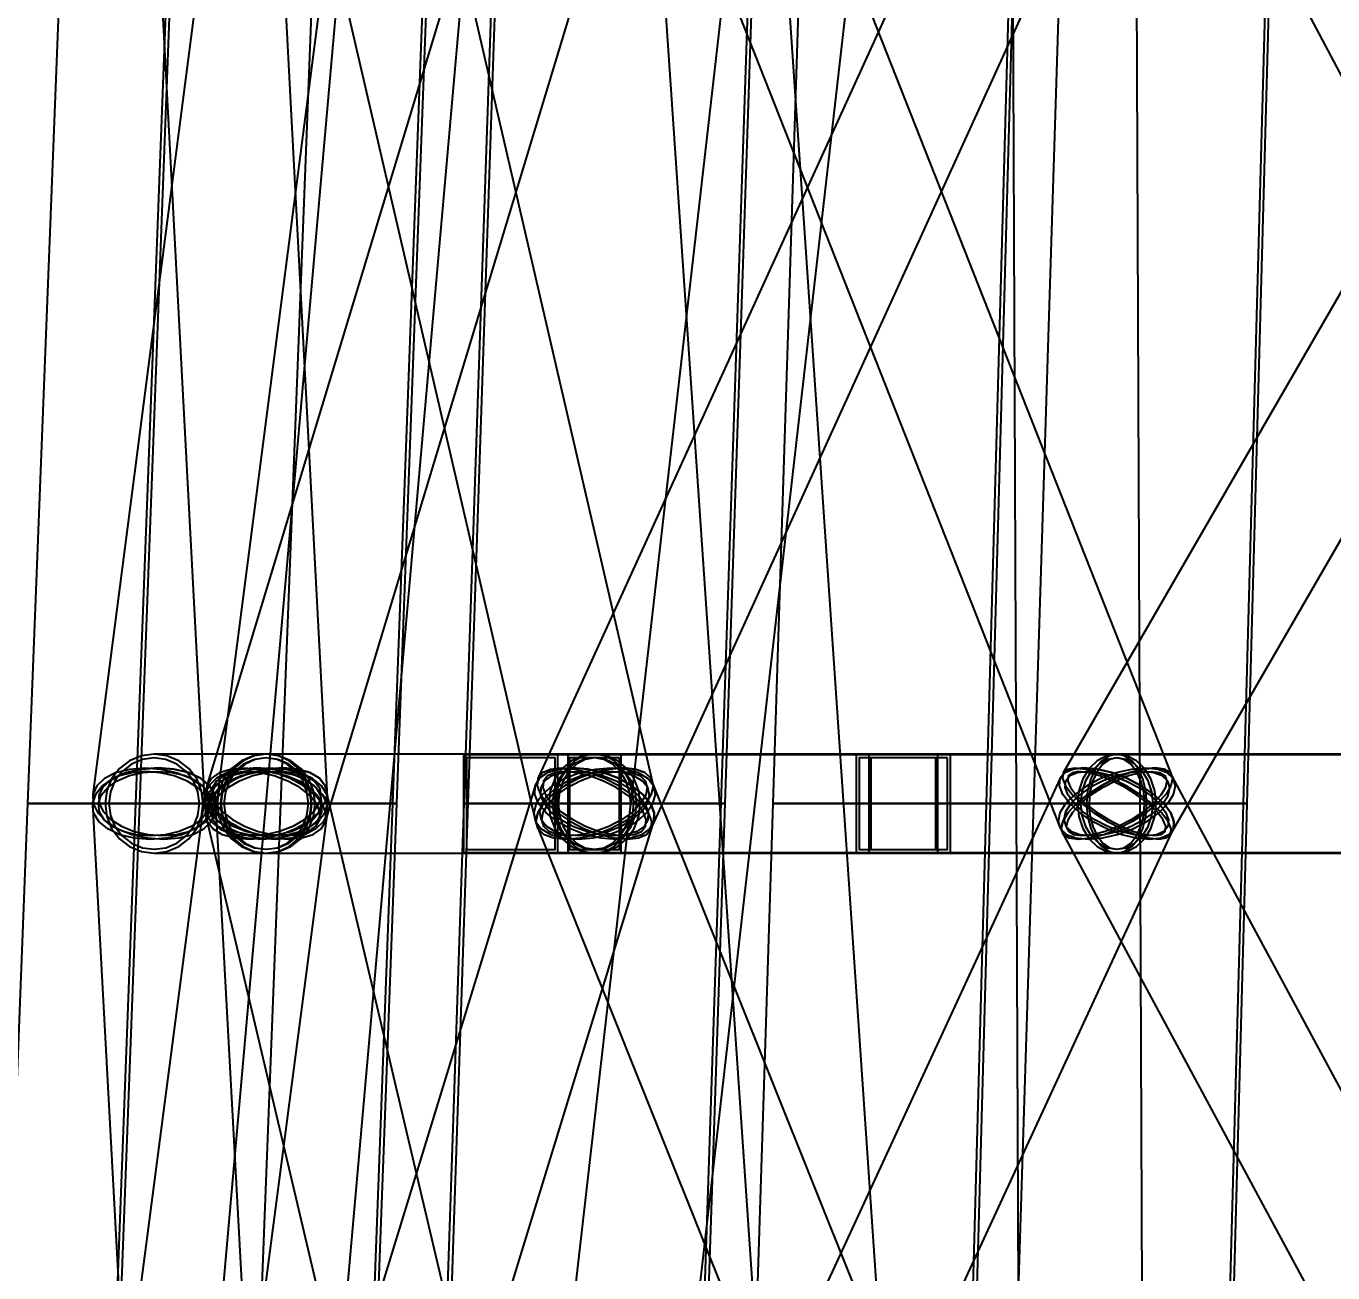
# Model space of a CAD drawing. Header units: millimetres. Extents: x -123812 to 252100, y -3000 to 639000.
# Drawn here: x -13997 to -8641, y 378076 to 383188 of the extents above; entities that cross this region are included whole.
import ezdxf

# ---------------------------------------------------------------- set-up
doc = ezdxf.new("R2010")
doc.units = ezdxf.units.MM
doc.layers.add('D-STR-DIM', color=7, linetype='Continuous', lineweight=13)
doc.layers.add('D-STR-STRC', color=7, linetype='Continuous', lineweight=25)
doc.styles.add('OpenSansCondensed-Light', font='OpenSansCondensed-Light.ttf')
doc.styles.add('TOWER_UNICODE', font='Arial Unicode.ttf')
doc.dimstyles.new('EZDXF', dxfattribs={"dimtxt": 0.25, "dimasz": 0.175, "dimexe": 0.375, "dimexo": 0.125, "dimgap": 0.1, "dimtad": 1, "dimlfac": 100, "dimzin": 12, "dimdsep": 46, "dimtxsty": 'OpenSansCondensed-Light', "dimblk": 'ARCHTICK', "dimcen": 2.5, "dimazin": 3, "dimtfac": 0.5, "dimtmove": 2, "dimatfit": 3})

# ---------------------------------------------------------------- blocks, each defined once
blk = doc.blocks.new('_ARCHTICK')
at = {"color": 0, "linetype": 'BYBLOCK', "const_width": 0.15}
blk.add_lwpolyline([(-0.5, -0.5), (0.5, 0.5)], dxfattribs=at)

msp = doc.modelspace()

# ---------------------------------------------------------------- linework, layer by layer
at = {"layer": 'D-STR-STRC'}
for points in [[(-12948, 374977.9), (-10740.7, 399977.9), (-10749.3, 399986), (-10774.6, 399995.1), (-10814.8, 400004.5), (-10867.2, 400013.5), (-10928.2, 400021.7), (-10993.7, 400028.4), (-11059.2, 400033.1), (-11120.2, 400035.6), (-11172.6, 400035.7), (-11212.8, 400033.3), (-11238.1, 400028.7), (-11246.7, 400022.1), (-13454, 375022.1)], [(-10306.7, 375017), (-12008.5, 400017), (-12017.1, 400023.8), (-12042.4, 400028.9), (-12082.7, 400032.1), (-12135.2, 400033.1), (-12196.3, 400031.8), (-12261.9, 400028.4), (-12327.5, 400023), (-12388.6, 400016.1), (-12441.1, 400008), (-12481.4, 399999.4), (-12506.7, 399990.9), (-12515.3, 399983), (-10813.5, 374983)], [(-11583.3, 374971.3), (-8724, 399971.3), (-8732.6, 399977.9), (-8757.8, 399986), (-8797.9, 399995.1), (-8850.1, 400004.5), (-8911, 400013.5), (-8976.3, 400021.7), (-9041.6, 400028.4), (-9102.5, 400033.1), (-9154.8, 400035.6), (-9194.9, 400035.7), (-9220.1, 400033.3), (-9228.7, 400028.7), (-12088, 375028.7)], [(-9409.8, 375001), (-9512.6, 400001), (-9521.2, 400011.4), (-9546.6, 400021.1), (-9586.9, 400029.3), (-9639.6, 400035.5), (-9700.8, 400039.3), (-9766.6, 400040.4), (-9832.3, 400038.7), (-9893.6, 400034.5), (-9946.2, 400027.8), (-9986.5, 400019.3), (-10011.9, 400009.5), (-10020.5, 399999), (-9917.8, 374999)], [(-6859.4, 385126.1), (-9746.8, 380126.1), (-9749.1, 380102.9), (-9736.3, 380072.8), (-9709.2, 380037.7), (-9669.6, 380000), (-9620.2, 379962.3), (-9564.5, 379927.2), (-9506.1, 379897.1), (-9449.1, 379873.9), (-9397.4, 379859.4), (-9354.4, 379854.4), (-9323.2, 379859.4), (-9305.8, 379873.9), (-6418.4, 384873.9)], [(-9608.3, 384873.9), (-6955.6, 379873.9), (-6931.5, 379859.4), (-6894, 379854.4), (-6845.8, 379859.4), (-6790.1, 379873.9), (-6730.7, 379897.1), (-6671.7, 379927.2), (-6617.1, 379962.3), (-6570.6, 380000), (-6535.4, 380037.7), (-6513.8, 380072.8), (-6507.4, 380102.9), (-6516.6, 380126.1), (-9169.3, 385126.1)], [(-11742.2, 385072.8), (-13256.5, 380072.8), (-13257.6, 380037.7), (-13242.1, 380000), (-13211, 379962.3), (-13166.4, 379927.2), (-13111.3, 379897.1), (-13049.6, 379873.9), (-12985.4, 379859.4), (-12923, 379854.4), (-12866.8, 379859.4), (-12820.6, 379873.9), (-12787.5, 379897.1), (-12769.8, 379927.2), (-11255.5, 384927.2)], [(-13067.4, 384927.2), (-11909.3, 379927.2), (-11885.5, 379897.1), (-11846.8, 379873.9), (-11795.9, 379859.4), (-11736.2, 379854.4), (-11671.8, 379859.4), (-11607.1, 379873.9), (-11546.6, 379897.1), (-11494.2, 379927.2), (-11453.6, 379962.3), (-11427.6, 380000), (-11417.9, 380037.7), (-11425.3, 380072.8), (-12583.3, 385072.8)], [(-9621, 385102.9), (-11899.4, 380102.9), (-11902, 380072.8), (-11888.5, 380037.7), (-11860, 380000), (-11818.3, 379962.3), (-11766.3, 379927.2), (-11707.6, 379897.1), (-11646.2, 379873.9), (-11586.2, 379859.4), (-11531.7, 379854.4), (-11486.4, 379859.4), (-11453.5, 379873.9), (-11435.1, 379897.1), (-9156.7, 384897.1)], [(-11730.2, 384897.1), (-9757.6, 379897.1), (-9732.8, 379873.9), (-9694, 379859.4), (-9643.7, 379854.4), (-9585.4, 379859.4), (-9523.1, 379873.9), (-9461, 379897.1), (-9403.4, 379927.2), (-9354.1, 379962.3), (-9316.6, 380000), (-9293.3, 380037.7), (-9286, 380072.8), (-9295, 380102.9), (-11267.6, 385102.9)], [(-13076.4, 385037.7), (-13723.3, 380037.7), (-13721.8, 380000), (-13703.4, 379962.3), (-13669.1, 379927.2), (-13621.5, 379897.1), (-13563.7, 379873.9), (-13499.6, 379859.4), (-13433.7, 379854.4), (-13370.4, 379859.4), (-13314.1, 379873.9), (-13268.5, 379897.1), (-13236.8, 379927.2), (-13221.1, 379962.3), (-12574.3, 384962.3)], [(-13531, 385000), (-13266.4, 380000), (-13261.9, 379962.3), (-13240.4, 379927.2), (-13203.4, 379897.1), (-13153.4, 379873.9), (-13093.9, 379859.4), (-13028.9, 379854.4), (-12962.8, 379859.4), (-12900.2, 379873.9), (-12845.2, 379897.1), (-12801.7, 379927.2), (-12772.6, 379962.3), (-12759.9, 380000), (-13024.5, 385000)], [(-6736.1, 380203.2), (-9526.3, 380203.2), (-9558.3, 380196.3), (-9588.1, 380176), (-9613.8, 380143.7), (-9633.4, 380101.6), (-9645.8, 380052.6), (-9650, 380000), (-9645.8, 379947.4), (-9633.4, 379898.4), (-9613.8, 379856.3), (-9588.1, 379824), (-9558.3, 379803.7), (-9526.3, 379796.8), (-6736.1, 379796.8)], [(-6736.1, 380203.2), (-9526.3, 380203.2), (-9558.3, 380196.3), (-9588.1, 380176), (-9613.8, 380143.7), (-9633.4, 380101.6), (-9645.8, 380052.6), (-9650, 380000), (-9645.8, 379947.4), (-9633.4, 379898.4), (-9613.8, 379856.3), (-9588.1, 379824), (-9558.3, 379803.7), (-9526.3, 379796.8), (-6736.1, 379796.8)], [(-13415.6, 374962), (-12762.1, 379962), (-12763.5, 380000), (-12781.9, 380038), (-12816, 380073.5), (-12863.6, 380103.9), (-12921.4, 380127.3), (-12985.4, 380142), (-13051.3, 380147), (-13114.6, 380142), (-13171, 380127.3), (-13216.7, 380103.9), (-13248.5, 380073.5), (-13264.2, 380038), (-13917.7, 375038)], [(-12947.7, 375000), (-13219, 380000), (-13223.5, 380038), (-13245, 380073.5), (-13281.9, 380103.9), (-13331.9, 380127.3), (-13391.4, 380142), (-13456.4, 380147), (-13522.5, 380142), (-13585.1, 380127.3), (-13640.1, 380103.9), (-13683.6, 380073.5), (-13712.7, 380038), (-13725.5, 380000), (-13454.2, 375000)], [(-12957.9, 374926.5), (-11424.2, 379926.5), (-11422.9, 379962), (-11438.3, 380000), (-11469.2, 380038), (-11513.7, 380073.5), (-11568.7, 380103.9), (-11630.3, 380127.3), (-11694.5, 380142), (-11756.8, 380147), (-11813.1, 380142), (-11859.4, 380127.3), (-11892.6, 380103.9), (-11910.4, 380073.5), (-13444.1, 375073.5)], [(-11593.8, 375073.5), (-12771.3, 380073.5), (-12795.1, 380103.9), (-12833.8, 380127.3), (-12884.7, 380142), (-12944.4, 380147), (-13008.8, 380142), (-13073.4, 380127.3), (-13134, 380103.9), (-13186.3, 380073.5), (-13226.8, 380038), (-13252.8, 380000), (-13262.4, 379962), (-13255, 379926.5), (-12077.6, 374926.5)], [(-11604, 374896.1), (-9294.6, 379896.1), (-9291.9, 379926.5), (-9305.2, 379962), (-9333.5, 380000), (-9375, 380038), (-9426.7, 380073.5), (-9485.3, 380103.9), (-9546.7, 380127.3), (-9606.7, 380142), (-9661.2, 380147), (-9706.5, 380142), (-9739.5, 380127.3), (-9758, 380103.9), (-12067.4, 375103.9)], [(-9432.8, 375103.9), (-11436.3, 380103.9), (-11461.2, 380127.3), (-11500, 380142), (-11550.3, 380147), (-11608.5, 380142), (-11670.8, 380127.3), (-11732.8, 380103.9), (-11790.3, 380073.5), (-11839.5, 380038), (-11876.9, 380000), (-11900, 379962), (-11907.3, 379926.5), (-11898.2, 379896.1), (-9894.7, 374896.1)], [(-6614.5, 375127.3), (-9307.4, 380127.3), (-9331.6, 380142), (-9369, 380147), (-9417.2, 380142), (-9472.8, 380127.3), (-9532, 380103.9), (-9590.9, 380073.5), (-9645.3, 380038), (-9691.6, 380000), (-9726.7, 379962), (-9748.1, 379926.5), (-9754.4, 379896.1), (-9745.2, 379872.7), (-7052.2, 374872.7)]]:
    msp.add_lwpolyline(points, dxfattribs=at)
for points in [[(-13991.2, 380000), (-12953.2, 380000), (-12759.3, 385000), (-13796.3, 385000)], [(-13548.2, 380000), (-12478.2, 380000), (-12291.5, 385000), (-13359.2, 385000)], [(-13532.2, 380000), (-12494.2, 380000), (-12306.8, 385000), (-13343.9, 385000)], [(-12202.3, 380000), (-11132.3, 380000), (-10965, 385000), (-12032.7, 385000)], [(-12186.3, 380000), (-11148.3, 380000), (-10980.4, 385000), (-12017.4, 385000)], [(-10936.4, 380000), (-9866.4, 380000), (-9708.8, 385000), (-10776.5, 385000)], [(-10061.3, 380000), (-8991.3, 380000), (-8855, 385000), (-9922.7, 385000)], [(-10045.3, 380000), (-9007.3, 380000), (-8870.3, 385000), (-9907.3, 385000)], [(-13673.7, 380000), (-13666.8, 379947.4), (-13646.7, 379898.4), (-13614.7, 379856.3), (-13573, 379824), (-13524.4, 379803.7), (-13472.2, 379796.8), (-13013.2, 379796.8), (-12961, 379803.7), (-12912.4, 379824), (-12870.7, 379856.3), (-12838.7, 379898.4), (-12818.6, 379947.4), (-12811.7, 380000), (-12818.6, 380052.6), (-12838.7, 380101.6), (-12870.7, 380143.7), (-12912.4, 380176), (-12961, 380196.3), (-13013.2, 380203.2), (-13472.2, 380203.2), (-13524.4, 380196.3), (-13573, 380176), (-13614.7, 380143.7), (-13646.7, 380101.6), (-13666.8, 380052.6)], [(-13673.7, 380000), (-13666.8, 379947.4), (-13646.7, 379898.4), (-13614.7, 379856.3), (-13573, 379824), (-13524.4, 379803.7), (-13472.2, 379796.8), (-13420.1, 379803.7), (-13371.5, 379824), (-13329.8, 379856.3), (-13297.8, 379898.4), (-13277.6, 379947.4), (-13270.8, 380000), (-13277.6, 380052.6), (-13297.8, 380101.6), (-13329.8, 380143.7), (-13371.5, 380176), (-13420.1, 380196.3), (-13472.2, 380203.2), (-13524.4, 380196.3), (-13573, 380176), (-13614.7, 380143.7), (-13646.7, 380101.6), (-13666.8, 380052.6)], [(-13673.7, 380000), (-13666.8, 379947.4), (-13646.7, 379898.4), (-13614.7, 379856.3), (-13573, 379824), (-13524.4, 379803.7), (-13472.2, 379796.8), (-13013.2, 379796.8), (-12961, 379803.7), (-12912.4, 379824), (-12870.7, 379856.3), (-12838.7, 379898.4), (-12818.6, 379947.4), (-12811.7, 380000), (-12818.6, 380052.6), (-12838.7, 380101.6), (-12870.7, 380143.7), (-12912.4, 380176), (-12961, 380196.3), (-13013.2, 380203.2), (-13472.2, 380203.2), (-13524.4, 380196.3), (-13573, 380176), (-13614.7, 380143.7), (-13646.7, 380101.6), (-13666.8, 380052.6)], [(-13673.7, 380000), (-13666.8, 379947.4), (-13646.7, 379898.4), (-13614.7, 379856.3), (-13573, 379824), (-13524.4, 379803.7), (-13472.2, 379796.8), (-13420.1, 379803.7), (-13371.5, 379824), (-13329.8, 379856.3), (-13297.8, 379898.4), (-13277.6, 379947.4), (-13270.8, 380000), (-13277.6, 380052.6), (-13297.8, 380101.6), (-13329.8, 380143.7), (-13371.5, 380176), (-13420.1, 380196.3), (-13472.2, 380203.2), (-13524.4, 380196.3), (-13573, 380176), (-13614.7, 380143.7), (-13646.7, 380101.6), (-13666.8, 380052.6)], [(-13214.6, 380000), (-13207.8, 379947.4), (-13187.6, 379898.4), (-13155.6, 379856.3), (-13113.9, 379824), (-13065.3, 379803.7), (-13013.2, 379796.8), (-12961, 379803.7), (-12912.4, 379824), (-12870.7, 379856.3), (-12838.7, 379898.4), (-12818.6, 379947.4), (-12811.7, 380000), (-12818.6, 380052.6), (-12838.7, 380101.6), (-12870.7, 380143.7), (-12912.4, 380176), (-12961, 380196.3), (-13013.2, 380203.2), (-13065.3, 380196.3), (-13113.9, 380176), (-13155.6, 380143.7), (-13187.6, 380101.6), (-13207.8, 380052.6)], [(-13214.6, 380000), (-13207.8, 379947.4), (-13187.6, 379898.4), (-13155.6, 379856.3), (-13113.9, 379824), (-13065.3, 379803.7), (-13013.2, 379796.8), (-12961, 379803.7), (-12912.4, 379824), (-12870.7, 379856.3), (-12838.7, 379898.4), (-12818.6, 379947.4), (-12811.7, 380000), (-12818.6, 380052.6), (-12838.7, 380101.6), (-12870.7, 380143.7), (-12912.4, 380176), (-12961, 380196.3), (-13013.2, 380203.2), (-13065.3, 380196.3), (-13113.9, 380176), (-13155.6, 380143.7), (-13187.6, 380101.6), (-13207.8, 380052.6)], [(-13200.9, 380000), (-13194.5, 379947.4), (-13175.7, 379898.4), (-13145.9, 379856.3), (-13107, 379824), (-13061.8, 379803.7), (-13013.2, 379796.8), (-11667.3, 379796.8), (-11618.7, 379803.7), (-11573.4, 379824), (-11534.5, 379856.3), (-11504.7, 379898.4), (-11486, 379947.4), (-11479.6, 380000), (-11486, 380052.6), (-11504.7, 380101.6), (-11534.5, 380143.7), (-11573.4, 380176), (-11618.7, 380196.3), (-11667.3, 380203.2), (-13013.2, 380203.2), (-13061.8, 380196.3), (-13107, 380176), (-13145.9, 380143.7), (-13175.7, 380101.6), (-13194.5, 380052.6)], [(-13200.9, 380000), (-13194.5, 379947.4), (-13175.7, 379898.4), (-13145.9, 379856.3), (-13107, 379824), (-13061.8, 379803.7), (-13013.2, 379796.8), (-12964.6, 379803.7), (-12919.3, 379824), (-12880.4, 379856.3), (-12850.6, 379898.4), (-12831.8, 379947.4), (-12825.4, 380000), (-12831.8, 380052.6), (-12850.6, 380101.6), (-12880.4, 380143.7), (-12919.3, 380176), (-12964.6, 380196.3), (-13013.2, 380203.2), (-13061.8, 380196.3), (-13107, 380176), (-13145.9, 380143.7), (-13175.7, 380101.6), (-13194.5, 380052.6)], [(-13200.9, 380000), (-13194.5, 379947.4), (-13175.7, 379898.4), (-13145.9, 379856.3), (-13107, 379824), (-13061.8, 379803.7), (-13013.2, 379796.8), (-11667.3, 379796.8), (-11618.7, 379803.7), (-11573.4, 379824), (-11534.5, 379856.3), (-11504.7, 379898.4), (-11486, 379947.4), (-11479.6, 380000), (-11486, 380052.6), (-11504.7, 380101.6), (-11534.5, 380143.7), (-11573.4, 380176), (-11618.7, 380196.3), (-11667.3, 380203.2), (-13013.2, 380203.2), (-13061.8, 380196.3), (-13107, 380176), (-13145.9, 380143.7), (-13175.7, 380101.6), (-13194.5, 380052.6)], [(-13200.9, 380000), (-13194.5, 379947.4), (-13175.7, 379898.4), (-13145.9, 379856.3), (-13107, 379824), (-13061.8, 379803.7), (-13013.2, 379796.8), (-12964.6, 379803.7), (-12919.3, 379824), (-12880.4, 379856.3), (-12850.6, 379898.4), (-12831.8, 379947.4), (-12825.4, 380000), (-12831.8, 380052.6), (-12850.6, 380101.6), (-12880.4, 380143.7), (-12919.3, 380176), (-12964.6, 380196.3), (-13013.2, 380203.2), (-13061.8, 380196.3), (-13107, 380176), (-13145.9, 380143.7), (-13175.7, 380101.6), (-13194.5, 380052.6)], [(-12203.7, 379800), (-10208.2, 379800), (-10208.2, 380200), (-12203.7, 380200)], [(-11817.3, 380200), (-12203.7, 380200), (-12203.7, 379800), (-11817.3, 379800)], [(-12203.7, 379800), (-10208.2, 379800), (-10208.2, 380200), (-12203.7, 380200)], [(-11817.3, 380200), (-12203.7, 380200), (-12203.7, 379800), (-11817.3, 379800)], [(-11855, 380000), (-11848.6, 379947.4), (-11829.9, 379898.4), (-11800, 379856.3), (-11761.2, 379824), (-11715.9, 379803.7), (-11667.3, 379796.8), (-11618.7, 379803.7), (-11573.4, 379824), (-11534.5, 379856.3), (-11504.7, 379898.4), (-11486, 379947.4), (-11479.6, 380000), (-11486, 380052.6), (-11504.7, 380101.6), (-11534.5, 380143.7), (-11573.4, 380176), (-11618.7, 380196.3), (-11667.3, 380203.2), (-11715.9, 380196.3), (-11761.2, 380176), (-11800, 380143.7), (-11829.9, 380101.6), (-11848.6, 380052.6)], [(-11855, 380000), (-11848.6, 379947.4), (-11829.9, 379898.4), (-11800, 379856.3), (-11761.2, 379824), (-11715.9, 379803.7), (-11667.3, 379796.8), (-11618.7, 379803.7), (-11573.4, 379824), (-11534.5, 379856.3), (-11504.7, 379898.4), (-11486, 379947.4), (-11479.6, 380000), (-11486, 380052.6), (-11504.7, 380101.6), (-11534.5, 380143.7), (-11573.4, 380176), (-11618.7, 380196.3), (-11667.3, 380203.2), (-11715.9, 380196.3), (-11761.2, 380176), (-11800, 380143.7), (-11829.9, 380101.6), (-11848.6, 380052.6)], [(-11828.5, 380000), (-11823, 379947.4), (-11806.9, 379898.4), (-11781.3, 379856.3), (-11747.9, 379824), (-11709, 379803.7), (-11667.3, 379796.8), (-9526.3, 379796.8), (-9484.6, 379803.7), (-9445.7, 379824), (-9412.3, 379856.3), (-9386.7, 379898.4), (-9370.6, 379947.4), (-9365.1, 380000), (-9370.6, 380052.6), (-9386.7, 380101.6), (-9412.3, 380143.7), (-9445.7, 380176), (-9484.6, 380196.3), (-9526.3, 380203.2), (-11667.3, 380203.2), (-11709, 380196.3), (-11747.9, 380176), (-11781.3, 380143.7), (-11806.9, 380101.6), (-11823, 380052.6)], [(-11828.5, 380000), (-11823, 379947.4), (-11806.9, 379898.4), (-11781.3, 379856.3), (-11747.9, 379824), (-11709, 379803.7), (-11667.3, 379796.8), (-11625.6, 379803.7), (-11586.7, 379824), (-11553.3, 379856.3), (-11527.7, 379898.4), (-11511.6, 379947.4), (-11506.1, 380000), (-11511.6, 380052.6), (-11527.7, 380101.6), (-11553.3, 380143.7), (-11586.7, 380176), (-11625.6, 380196.3), (-11667.3, 380203.2), (-11709, 380196.3), (-11747.9, 380176), (-11781.3, 380143.7), (-11806.9, 380101.6), (-11823, 380052.6)], [(-11828.5, 380000), (-11823, 379947.4), (-11806.9, 379898.4), (-11781.3, 379856.3), (-11747.9, 379824), (-11709, 379803.7), (-11667.3, 379796.8), (-9526.3, 379796.8), (-9484.6, 379803.7), (-9445.7, 379824), (-9412.3, 379856.3), (-9386.7, 379898.4), (-9370.6, 379947.4), (-9365.1, 380000), (-9370.6, 380052.6), (-9386.7, 380101.6), (-9412.3, 380143.7), (-9445.7, 380176), (-9484.6, 380196.3), (-9526.3, 380203.2), (-11667.3, 380203.2), (-11709, 380196.3), (-11747.9, 380176), (-11781.3, 380143.7), (-11806.9, 380101.6), (-11823, 380052.6)], [(-11828.5, 380000), (-11823, 379947.4), (-11806.9, 379898.4), (-11781.3, 379856.3), (-11747.9, 379824), (-11709, 379803.7), (-11667.3, 379796.8), (-11625.6, 379803.7), (-11586.7, 379824), (-11553.3, 379856.3), (-11527.7, 379898.4), (-11511.6, 379947.4), (-11506.1, 380000), (-11511.6, 380052.6), (-11527.7, 380101.6), (-11553.3, 380143.7), (-11586.7, 380176), (-11625.6, 380196.3), (-11667.3, 380203.2), (-11709, 380196.3), (-11747.9, 380176), (-11781.3, 380143.7), (-11806.9, 380101.6), (-11823, 380052.6)], [(-11776, 379800), (-5896.6, 379800), (-5896.6, 380200), (-11776, 380200)], [(-11558.6, 380200), (-11776, 380200), (-11776, 379800), (-11558.6, 379800)], [(-10208.2, 380200), (-10594.6, 380200), (-10594.6, 379800), (-10208.2, 379800)], [(-10208.2, 380200), (-10594.6, 380200), (-10594.6, 379800), (-10208.2, 379800)], [(-10542.8, 379800), (-5863.8, 379800), (-5863.8, 380200), (-10542.8, 380200)], [(-10260, 380200), (-10542.8, 380200), (-10542.8, 379800), (-10260, 379800)], [(-10542.8, 379800), (-5863.8, 379800), (-5863.8, 380200), (-10542.8, 380200)], [(-10260, 380200), (-10542.8, 380200), (-10542.8, 379800), (-10260, 379800)], [(-9687.5, 380000), (-9682, 379947.4), (-9665.9, 379898.4), (-9640.3, 379856.3), (-9606.9, 379824), (-9568, 379803.7), (-9526.3, 379796.8), (-9484.6, 379803.7), (-9445.7, 379824), (-9412.3, 379856.3), (-9386.7, 379898.4), (-9370.6, 379947.4), (-9365.1, 380000), (-9370.6, 380052.6), (-9386.7, 380101.6), (-9412.3, 380143.7), (-9445.7, 380176), (-9484.6, 380196.3), (-9526.3, 380203.2), (-9568, 380196.3), (-9606.9, 380176), (-9640.3, 380143.7), (-9665.9, 380101.6), (-9682, 380052.6)], [(-9687.5, 380000), (-9682, 379947.4), (-9665.9, 379898.4), (-9640.3, 379856.3), (-9606.9, 379824), (-9568, 379803.7), (-9526.3, 379796.8), (-9484.6, 379803.7), (-9445.7, 379824), (-9412.3, 379856.3), (-9386.7, 379898.4), (-9370.6, 379947.4), (-9365.1, 380000), (-9370.6, 380052.6), (-9386.7, 380101.6), (-9412.3, 380143.7), (-9445.7, 380176), (-9484.6, 380196.3), (-9526.3, 380203.2), (-9568, 380196.3), (-9606.9, 380176), (-9640.3, 380143.7), (-9665.9, 380101.6), (-9682, 380052.6)], [(-9650, 380000), (-9645.8, 379947.4), (-9633.4, 379898.4), (-9613.8, 379856.3), (-9588.1, 379824), (-9558.3, 379803.7), (-9526.3, 379796.8), (-9494.3, 379803.7), (-9464.4, 379824), (-9438.8, 379856.3), (-9419.2, 379898.4), (-9406.8, 379947.4), (-9402.6, 380000), (-9406.8, 380052.6), (-9419.2, 380101.6), (-9438.8, 380143.7), (-9464.4, 380176), (-9494.3, 380196.3), (-9526.3, 380203.2), (-9558.3, 380196.3), (-9588.1, 380176), (-9613.8, 380143.7), (-9633.4, 380101.6), (-9645.8, 380052.6)], [(-9650, 380000), (-9645.8, 379947.4), (-9633.4, 379898.4), (-9613.8, 379856.3), (-9588.1, 379824), (-9558.3, 379803.7), (-9526.3, 379796.8), (-9494.3, 379803.7), (-9464.4, 379824), (-9438.8, 379856.3), (-9419.2, 379898.4), (-9406.8, 379947.4), (-9402.6, 380000), (-9406.8, 380052.6), (-9419.2, 380101.6), (-9438.8, 380143.7), (-9464.4, 380176), (-9494.3, 380196.3), (-9526.3, 380203.2), (-9558.3, 380196.3), (-9588.1, 380176), (-9613.8, 380143.7), (-9633.4, 380101.6), (-9645.8, 380052.6)], [(-13219, 380000), (-13231.7, 379962), (-13260.8, 379926.5), (-13304.3, 379896.1), (-13359.3, 379872.7), (-13422, 379858), (-13488.1, 379853), (-13553.1, 379858), (-13612.6, 379872.7), (-13662.5, 379896.1), (-13699.5, 379926.5), (-13720.9, 379962), (-13725.5, 380000), (-13712.7, 380038), (-13683.6, 380073.5), (-13640.1, 380103.9), (-13585.1, 380127.3), (-13522.5, 380142), (-13456.4, 380147), (-13391.4, 380142), (-13331.9, 380127.3), (-13281.9, 380103.9), (-13245, 380073.5), (-13223.5, 380038)], [(-13721.8, 380000), (-13703.4, 379962.3), (-13669.1, 379927.2), (-13621.5, 379897.1), (-13563.7, 379873.9), (-13499.6, 379859.4), (-13433.7, 379854.4), (-13370.4, 379859.4), (-13314.1, 379873.9), (-13268.5, 379897.1), (-13236.8, 379927.2), (-13221.1, 379962.3), (-13222.6, 380000), (-13241.1, 380037.7), (-13275.3, 380072.8), (-13322.9, 380102.9), (-13380.8, 380126.1), (-13444.8, 380140.6), (-13510.7, 380145.6), (-13574, 380140.6), (-13630.4, 380126.1), (-13676, 380102.9), (-13707.6, 380072.8), (-13723.3, 380037.7)], [(-13657.8, 380000), (-13651.5, 379951.5), (-13633, 379906.4), (-13603.5, 379867.6), (-13565, 379837.9), (-13520.3, 379819.2), (-13472.2, 379812.8), (-13424.2, 379819.2), (-13379.4, 379837.9), (-13341, 379867.6), (-13311.5, 379906.4), (-13292.9, 379951.5), (-13286.6, 380000), (-13292.9, 380048.5), (-13311.5, 380093.6), (-13341, 380132.4), (-13379.4, 380162.1), (-13424.2, 380180.8), (-13472.2, 380187.2), (-13520.3, 380180.8), (-13565, 380162.1), (-13603.5, 380132.4), (-13633, 380093.6), (-13651.5, 380048.5)], [(-13657.8, 380000), (-13651.5, 379951.5), (-13633, 379906.4), (-13603.5, 379867.6), (-13565, 379837.9), (-13520.3, 379819.2), (-13472.2, 379812.8), (-13424.2, 379819.2), (-13379.4, 379837.9), (-13341, 379867.6), (-13311.5, 379906.4), (-13292.9, 379951.5), (-13286.6, 380000), (-13292.9, 380048.5), (-13311.5, 380093.6), (-13341, 380132.4), (-13379.4, 380162.1), (-13424.2, 380180.8), (-13472.2, 380187.2), (-13520.3, 380180.8), (-13565, 380162.1), (-13603.5, 380132.4), (-13633, 380093.6), (-13651.5, 380048.5)], [(-13266.4, 380000), (-13261.9, 379962.3), (-13240.4, 379927.2), (-13203.4, 379897.1), (-13153.4, 379873.9), (-13093.9, 379859.4), (-13028.9, 379854.4), (-12962.8, 379859.4), (-12900.2, 379873.9), (-12845.2, 379897.1), (-12801.7, 379927.2), (-12772.6, 379962.3), (-12759.9, 380000), (-12764.4, 380037.7), (-12786, 380072.8), (-12822.9, 380102.9), (-12872.9, 380126.1), (-12932.4, 380140.6), (-12997.4, 380145.6), (-13063.5, 380140.6), (-13126.2, 380126.1), (-13181.1, 380102.9), (-13224.6, 380072.8), (-13253.7, 380037.7)], [(-12763.5, 380000), (-12762.1, 379962), (-12777.9, 379926.5), (-12809.7, 379896.1), (-12855.3, 379872.7), (-12911.7, 379858), (-12975, 379853), (-13040.9, 379858), (-13104.9, 379872.7), (-13162.7, 379896.1), (-13210.3, 379926.5), (-13244.4, 379962), (-13262.8, 380000), (-13264.2, 380038), (-13248.5, 380073.5), (-13216.7, 380103.9), (-13171, 380127.3), (-13114.6, 380142), (-13051.3, 380147), (-12985.4, 380142), (-12921.4, 380127.3), (-12863.6, 380103.9), (-12816, 380073.5), (-12781.9, 380038)], [(-12773.6, 380000), (-12799.5, 379962), (-12840, 379926.5), (-12892.4, 379896.1), (-12952.9, 379872.7), (-13017.6, 379858), (-13081.9, 379853), (-13141.6, 379858), (-13192.5, 379872.7), (-13231.2, 379896.1), (-13255, 379926.5), (-13262.4, 379962), (-13252.8, 380000), (-13226.8, 380038), (-13186.3, 380073.5), (-13134, 380103.9), (-13073.4, 380127.3), (-13008.8, 380142), (-12944.4, 380147), (-12884.7, 380142), (-12833.8, 380127.3), (-12795.1, 380103.9), (-12771.3, 380073.5), (-12763.9, 380038)], [(-13242.1, 380000), (-13211, 379962.3), (-13166.4, 379927.2), (-13111.3, 379897.1), (-13049.6, 379873.9), (-12985.4, 379859.4), (-12923, 379854.4), (-12866.8, 379859.4), (-12820.6, 379873.9), (-12787.5, 379897.1), (-12769.8, 379927.2), (-12768.7, 379962.3), (-12784.2, 380000), (-12815.3, 380037.7), (-12860, 380072.8), (-12915, 380102.9), (-12976.8, 380126.1), (-13041, 380140.6), (-13103.3, 380145.6), (-13159.5, 380140.6), (-13205.7, 380126.1), (-13238.8, 380102.9), (-13256.5, 380072.8), (-13257.6, 380037.7)], [(-13198.8, 380000), (-13192.4, 379951.5), (-13173.9, 379906.4), (-13144.4, 379867.6), (-13106, 379837.9), (-13061.2, 379819.2), (-13013.2, 379812.8), (-12965.1, 379819.2), (-12920.4, 379837.9), (-12881.9, 379867.6), (-12852.4, 379906.4), (-12833.9, 379951.5), (-12827.6, 380000), (-12833.9, 380048.5), (-12852.4, 380093.6), (-12881.9, 380132.4), (-12920.4, 380162.1), (-12965.1, 380180.8), (-13013.2, 380187.2), (-13061.2, 380180.8), (-13106, 380162.1), (-13144.4, 380132.4), (-13173.9, 380093.6), (-13192.4, 380048.5)], [(-13198.8, 380000), (-13192.4, 379951.5), (-13173.9, 379906.4), (-13144.4, 379867.6), (-13106, 379837.9), (-13061.2, 379819.2), (-13013.2, 379812.8), (-12965.1, 379819.2), (-12920.4, 379837.9), (-12881.9, 379867.6), (-12852.4, 379906.4), (-12833.9, 379951.5), (-12827.6, 380000), (-12833.9, 380048.5), (-12852.4, 380093.6), (-12881.9, 380132.4), (-12920.4, 380162.1), (-12965.1, 380180.8), (-13013.2, 380187.2), (-13061.2, 380180.8), (-13106, 380162.1), (-13144.4, 380132.4), (-13173.9, 380093.6), (-13192.4, 380048.5)], [(-13186.1, 380000), (-13180.2, 379951.5), (-13162.9, 379906.4), (-13135.5, 379867.6), (-13099.6, 379837.9), (-13057.9, 379819.2), (-13013.2, 379812.8), (-12968.4, 379819.2), (-12926.7, 379837.9), (-12890.9, 379867.6), (-12863.4, 379906.4), (-12846.1, 379951.5), (-12840.2, 380000), (-12846.1, 380048.5), (-12863.4, 380093.6), (-12890.9, 380132.4), (-12926.7, 380162.1), (-12968.4, 380180.8), (-13013.2, 380187.2), (-13057.9, 380180.8), (-13099.6, 380162.1), (-13135.5, 380132.4), (-13162.9, 380093.6), (-13180.2, 380048.5)], [(-13186.1, 380000), (-13180.2, 379951.5), (-13162.9, 379906.4), (-13135.5, 379867.6), (-13099.6, 379837.9), (-13057.9, 379819.2), (-13013.2, 379812.8), (-12968.4, 379819.2), (-12926.7, 379837.9), (-12890.9, 379867.6), (-12863.4, 379906.4), (-12846.1, 379951.5), (-12840.2, 380000), (-12846.1, 380048.5), (-12863.4, 380093.6), (-12890.9, 380132.4), (-12926.7, 380162.1), (-12968.4, 380180.8), (-13013.2, 380187.2), (-13057.9, 380180.8), (-13099.6, 380162.1), (-13135.5, 380132.4), (-13162.9, 380093.6), (-13180.2, 380048.5)], [(-11828.9, 380188), (-12192.1, 380188), (-12192.1, 379812), (-11828.9, 379812)], [(-11828.9, 380188), (-12192.1, 380188), (-12192.1, 379812), (-11828.9, 379812)], [(-11907, 380000), (-11916.6, 379962.3), (-11909.3, 379927.2), (-11885.5, 379897.1), (-11846.8, 379873.9), (-11795.9, 379859.4), (-11736.2, 379854.4), (-11671.8, 379859.4), (-11607.1, 379873.9), (-11546.6, 379897.1), (-11494.2, 379927.2), (-11453.6, 379962.3), (-11427.6, 380000), (-11417.9, 380037.7), (-11425.3, 380072.8), (-11449.1, 380102.9), (-11487.8, 380126.1), (-11538.7, 380140.6), (-11598.4, 380145.6), (-11662.7, 380140.6), (-11727.4, 380126.1), (-11788, 380102.9), (-11840.4, 380072.8), (-11880.9, 380037.7)], [(-11438.3, 380000), (-11422.9, 379962), (-11424.2, 379926.5), (-11442, 379896.1), (-11475.2, 379872.7), (-11521.5, 379858), (-11577.7, 379853), (-11640.1, 379858), (-11704.2, 379872.7), (-11765.9, 379896.1), (-11820.9, 379926.5), (-11865.3, 379962), (-11896.3, 380000), (-11911.7, 380038), (-11910.4, 380073.5), (-11892.6, 380103.9), (-11859.4, 380127.3), (-11813.1, 380142), (-11756.8, 380147), (-11694.5, 380142), (-11630.3, 380127.3), (-11568.7, 380103.9), (-11513.7, 380073.5), (-11469.2, 380038)], [(-11457.7, 380000), (-11495.1, 379962), (-11544.2, 379926.5), (-11601.8, 379896.1), (-11663.8, 379872.7), (-11726, 379858), (-11784.3, 379853), (-11834.5, 379858), (-11873.4, 379872.7), (-11898.2, 379896.1), (-11907.3, 379926.5), (-11900, 379962), (-11876.9, 380000), (-11839.5, 380038), (-11790.3, 380073.5), (-11732.8, 380103.9), (-11670.8, 380127.3), (-11608.5, 380142), (-11550.3, 380147), (-11500, 380142), (-11461.2, 380127.3), (-11436.3, 380103.9), (-11427.3, 380073.5), (-11434.5, 380038)], [(-11860, 380000), (-11818.3, 379962.3), (-11766.3, 379927.2), (-11707.6, 379897.1), (-11646.2, 379873.9), (-11586.2, 379859.4), (-11531.7, 379854.4), (-11486.4, 379859.4), (-11453.5, 379873.9), (-11435.1, 379897.1), (-11432.6, 379927.2), (-11446.1, 379962.3), (-11474.6, 380000), (-11516.3, 380037.7), (-11568.2, 380072.8), (-11626.9, 380102.9), (-11688.4, 380126.1), (-11748.4, 380140.6), (-11802.9, 380145.6), (-11848.2, 380140.6), (-11881.1, 380126.1), (-11899.4, 380102.9), (-11902, 380072.8), (-11888.5, 380037.7)], [(-11840.2, 380000), (-11834.3, 379951.5), (-11817.1, 379906.4), (-11789.6, 379867.6), (-11753.8, 379837.9), (-11712, 379819.2), (-11667.3, 379812.8), (-11622.5, 379819.2), (-11580.8, 379837.9), (-11545, 379867.6), (-11517.5, 379906.4), (-11500.2, 379951.5), (-11494.3, 380000), (-11500.2, 380048.5), (-11517.5, 380093.6), (-11545, 380132.4), (-11580.8, 380162.1), (-11622.5, 380180.8), (-11667.3, 380187.2), (-11712, 380180.8), (-11753.8, 380162.1), (-11789.6, 380132.4), (-11817.1, 380093.6), (-11834.3, 380048.5)], [(-11840.2, 380000), (-11834.3, 379951.5), (-11817.1, 379906.4), (-11789.6, 379867.6), (-11753.8, 379837.9), (-11712, 379819.2), (-11667.3, 379812.8), (-11622.5, 379819.2), (-11580.8, 379837.9), (-11545, 379867.6), (-11517.5, 379906.4), (-11500.2, 379951.5), (-11494.3, 380000), (-11500.2, 380048.5), (-11517.5, 380093.6), (-11545, 380132.4), (-11580.8, 380162.1), (-11622.5, 380180.8), (-11667.3, 380187.2), (-11712, 380180.8), (-11753.8, 380162.1), (-11789.6, 380132.4), (-11817.1, 380093.6), (-11834.3, 380048.5)], [(-11815.8, 380000), (-11810.7, 379951.5), (-11795.9, 379906.4), (-11772.3, 379867.6), (-11741.5, 379837.9), (-11705.7, 379819.2), (-11667.3, 379812.8), (-11628.8, 379819.2), (-11593, 379837.9), (-11562.3, 379867.6), (-11538.7, 379906.4), (-11523.8, 379951.5), (-11518.8, 380000), (-11523.8, 380048.5), (-11538.7, 380093.6), (-11562.3, 380132.4), (-11593, 380162.1), (-11628.8, 380180.8), (-11667.3, 380187.2), (-11705.7, 380180.8), (-11741.5, 380162.1), (-11772.3, 380132.4), (-11795.9, 380093.6), (-11810.7, 380048.5)], [(-11815.8, 380000), (-11810.7, 379951.5), (-11795.9, 379906.4), (-11772.3, 379867.6), (-11741.5, 379837.9), (-11705.7, 379819.2), (-11667.3, 379812.8), (-11628.8, 379819.2), (-11593, 379837.9), (-11562.3, 379867.6), (-11538.7, 379906.4), (-11523.8, 379951.5), (-11518.8, 380000), (-11523.8, 380048.5), (-11538.7, 380093.6), (-11562.3, 380132.4), (-11593, 380162.1), (-11628.8, 380180.8), (-11667.3, 380187.2), (-11705.7, 380180.8), (-11741.5, 380162.1), (-11772.3, 380132.4), (-11795.9, 380093.6), (-11810.7, 380048.5)], [(-11565.1, 380188), (-11769.4, 380188), (-11769.4, 379812), (-11565.1, 379812)], [(-10219.8, 380188), (-10583, 380188), (-10583, 379812), (-10219.8, 379812)], [(-10219.8, 380188), (-10583, 380188), (-10583, 379812), (-10219.8, 379812)], [(-10268.4, 380188), (-10534.3, 380188), (-10534.3, 379812), (-10268.4, 379812)], [(-10268.4, 380188), (-10534.3, 380188), (-10534.3, 379812), (-10268.4, 379812)], [(-9736, 380000), (-9759.3, 379962.3), (-9766.6, 379927.2), (-9757.6, 379897.1), (-9732.8, 379873.9), (-9694, 379859.4), (-9643.7, 379854.4), (-9585.4, 379859.4), (-9523.1, 379873.9), (-9461, 379897.1), (-9403.4, 379927.2), (-9354.1, 379962.3), (-9316.6, 380000), (-9293.3, 380037.7), (-9286, 380072.8), (-9295, 380102.9), (-9319.8, 380126.1), (-9358.6, 380140.6), (-9408.9, 380145.6), (-9467.2, 380140.6), (-9529.5, 380126.1), (-9591.6, 380102.9), (-9649.2, 380072.8), (-9698.5, 380037.7)], [(-9333.5, 380000), (-9305.2, 379962), (-9291.9, 379926.5), (-9294.6, 379896.1), (-9313.1, 379872.7), (-9346.1, 379858), (-9391.4, 379853), (-9445.9, 379858), (-9505.9, 379872.7), (-9567.3, 379896.1), (-9625.9, 379926.5), (-9677.6, 379962), (-9719.1, 380000), (-9747.4, 380038), (-9760.7, 380073.5), (-9758, 380103.9), (-9739.5, 380127.3), (-9706.5, 380142), (-9661.2, 380147), (-9606.7, 380142), (-9546.7, 380127.3), (-9485.3, 380103.9), (-9426.7, 380073.5), (-9375, 380038)], [(-9361, 380000), (-9407.3, 379962), (-9461.7, 379926.5), (-9520.6, 379896.1), (-9579.8, 379872.7), (-9635.4, 379858), (-9683.6, 379853), (-9721, 379858), (-9745.2, 379872.7), (-9754.4, 379896.1), (-9748.1, 379926.5), (-9726.7, 379962), (-9691.6, 380000), (-9645.3, 380038), (-9590.9, 380073.5), (-9532, 380103.9), (-9472.8, 380127.3), (-9417.2, 380142), (-9369, 380147), (-9331.6, 380142), (-9307.4, 380127.3), (-9298.2, 380103.9), (-9304.5, 380073.5), (-9325.9, 380038)], [(-9669.6, 380000), (-9620.2, 379962.3), (-9564.5, 379927.2), (-9506.1, 379897.1), (-9449.1, 379873.9), (-9397.4, 379859.4), (-9354.4, 379854.4), (-9323.2, 379859.4), (-9305.8, 379873.9), (-9303.5, 379897.1), (-9316.3, 379927.2), (-9343.4, 379962.3), (-9383, 380000), (-9432.4, 380037.7), (-9488.1, 380072.8), (-9546.5, 380102.9), (-9603.5, 380126.1), (-9655.2, 380140.6), (-9698.2, 380145.6), (-9729.4, 380140.6), (-9746.8, 380126.1), (-9749.1, 380102.9), (-9736.3, 380072.8), (-9709.2, 380037.7)], [(-9674.8, 380000), (-9669.8, 379951.5), (-9654.9, 379906.4), (-9631.3, 379867.6), (-9600.6, 379837.9), (-9564.7, 379819.2), (-9526.3, 379812.8), (-9487.9, 379819.2), (-9452, 379837.9), (-9421.3, 379867.6), (-9397.7, 379906.4), (-9382.8, 379951.5), (-9377.8, 380000), (-9382.8, 380048.5), (-9397.7, 380093.6), (-9421.3, 380132.4), (-9452, 380162.1), (-9487.9, 380180.8), (-9526.3, 380187.2), (-9564.7, 380180.8), (-9600.6, 380162.1), (-9631.3, 380132.4), (-9654.9, 380093.6), (-9669.8, 380048.5)], [(-9674.8, 380000), (-9669.8, 379951.5), (-9654.9, 379906.4), (-9631.3, 379867.6), (-9600.6, 379837.9), (-9564.7, 379819.2), (-9526.3, 379812.8), (-9487.9, 379819.2), (-9452, 379837.9), (-9421.3, 379867.6), (-9397.7, 379906.4), (-9382.8, 379951.5), (-9377.8, 380000), (-9382.8, 380048.5), (-9397.7, 380093.6), (-9421.3, 380132.4), (-9452, 380162.1), (-9487.9, 380180.8), (-9526.3, 380187.2), (-9564.7, 380180.8), (-9600.6, 380162.1), (-9631.3, 380132.4), (-9654.9, 380093.6), (-9669.8, 380048.5)], [(-9640.3, 380000), (-9636.4, 379951.5), (-9625, 379906.4), (-9606.9, 379867.6), (-9583.3, 379837.9), (-9555.8, 379819.2), (-9526.3, 379812.8), (-9496.8, 379819.2), (-9469.3, 379837.9), (-9445.7, 379867.6), (-9427.6, 379906.4), (-9416.2, 379951.5), (-9412.3, 380000), (-9416.2, 380048.5), (-9427.6, 380093.6), (-9445.7, 380132.4), (-9469.3, 380162.1), (-9496.8, 380180.8), (-9526.3, 380187.2), (-9555.8, 380180.8), (-9583.3, 380162.1), (-9606.9, 380132.4), (-9625, 380093.6), (-9636.4, 380048.5)], [(-9640.3, 380000), (-9636.4, 379951.5), (-9625, 379906.4), (-9606.9, 379867.6), (-9583.3, 379837.9), (-9555.8, 379819.2), (-9526.3, 379812.8), (-9496.8, 379819.2), (-9469.3, 379837.9), (-9445.7, 379867.6), (-9427.6, 379906.4), (-9416.2, 379951.5), (-9412.3, 380000), (-9416.2, 380048.5), (-9427.6, 380093.6), (-9445.7, 380132.4), (-9469.3, 380162.1), (-9496.8, 380180.8), (-9526.3, 380187.2), (-9555.8, 380180.8), (-9583.3, 380162.1), (-9606.9, 380132.4), (-9625, 380093.6), (-9636.4, 380048.5)], [(-13243.9, 380000), (-13255.4, 379965.7), (-13281.6, 379933.7), (-13320.9, 379906.3), (-13370.4, 379885.2), (-13426.9, 379872), (-13486.5, 379867.5), (-13545.1, 379872), (-13598.8, 379885.2), (-13643.8, 379906.3), (-13677.1, 379933.7), (-13696.5, 379965.7), (-13700.6, 380000), (-13689.1, 380034.3), (-13662.8, 380066.3), (-13623.6, 380093.7), (-13574, 380114.8), (-13517.5, 380128), (-13457.9, 380132.5), (-13399.3, 380128), (-13345.7, 380114.8), (-13300.7, 380093.7), (-13267.3, 380066.3), (-13248, 380034.3)], [(-13697.3, 380000), (-13680.6, 379966), (-13649.8, 379934.4), (-13606.8, 379907.2), (-13554.7, 379886.3), (-13496.9, 379873.2), (-13437.5, 379868.8), (-13380.4, 379873.2), (-13329.6, 379886.3), (-13288.5, 379907.2), (-13260, 379934.4), (-13245.9, 379966), (-13247.2, 380000), (-13263.8, 380034), (-13294.7, 380065.6), (-13337.6, 380092.8), (-13389.8, 380113.7), (-13447.5, 380126.8), (-13506.9, 380131.2), (-13564, 380126.8), (-13614.8, 380113.7), (-13655.9, 380092.8), (-13684.5, 380065.6), (-13698.6, 380034)], [(-13241.5, 380000), (-13237.4, 379966), (-13218, 379934.4), (-13184.7, 379907.2), (-13139.6, 379886.3), (-13086, 379873.2), (-13027.4, 379868.8), (-12967.8, 379873.2), (-12911.3, 379886.3), (-12861.7, 379907.2), (-12822.5, 379934.4), (-12796.3, 379966), (-12784.8, 380000), (-12788.9, 380034), (-12808.3, 380065.6), (-12841.7, 380092.8), (-12886.7, 380113.7), (-12940.4, 380126.8), (-12999, 380131.2), (-13058.6, 380126.8), (-13115, 380113.7), (-13164.6, 380092.8), (-13203.8, 380065.6), (-13230.1, 380034)], [(-12788.1, 380000), (-12786.9, 379965.7), (-12801, 379933.7), (-12829.7, 379906.3), (-12870.8, 379885.2), (-12921.7, 379872), (-12978.8, 379867.5), (-13038.2, 379872), (-13095.9, 379885.2), (-13148, 379906.3), (-13190.9, 379933.7), (-13221.7, 379965.7), (-13238.2, 380000), (-13239.5, 380034.3), (-13225.3, 380066.3), (-13196.7, 380093.7), (-13155.5, 380114.8), (-13104.7, 380128), (-13047.6, 380132.5), (-12988.1, 380128), (-12930.4, 380114.8), (-12878.3, 380093.7), (-12835.4, 380066.3), (-12804.7, 380034.3)], [(-12797.1, 380000), (-12820.6, 379965.7), (-12857.1, 379933.7), (-12904.3, 379906.3), (-12958.8, 379885.2), (-13017.1, 379872), (-13075.2, 379867.5), (-13129, 379872), (-13174.9, 379885.2), (-13209.7, 379906.3), (-13231.2, 379933.7), (-13237.9, 379965.7), (-13229.2, 380000), (-13205.8, 380034.3), (-13169.2, 380066.3), (-13122.1, 380093.7), (-13067.5, 380114.8), (-13009.2, 380128), (-12951.2, 380132.5), (-12897.4, 380128), (-12851.5, 380114.8), (-12816.6, 380093.7), (-12795.1, 380066.3), (-12788.5, 380034.3)], [(-13219.6, 380000), (-13191.5, 379966), (-13151.3, 379934.4), (-13101.7, 379907.2), (-13046, 379886.3), (-12988.1, 379873.2), (-12931.9, 379868.8), (-12881.2, 379873.2), (-12839.6, 379886.3), (-12809.7, 379907.2), (-12793.8, 379934.4), (-12792.8, 379966), (-12806.8, 380000), (-12834.8, 380034), (-12875, 380065.6), (-12924.7, 380092.8), (-12980.3, 380113.7), (-13038.2, 380126.8), (-13094.4, 380131.2), (-13145.1, 380126.8), (-13186.8, 380113.7), (-13216.6, 380092.8), (-13232.6, 380065.6), (-13233.6, 380034)], [(-11883.4, 380000), (-11892.1, 379966), (-11885.5, 379934.4), (-11864, 379907.2), (-11829.1, 379886.3), (-11783.2, 379873.2), (-11729.4, 379868.8), (-11671.4, 379873.2), (-11613.1, 379886.3), (-11558.4, 379907.2), (-11511.2, 379934.4), (-11474.7, 379966), (-11451.2, 380000), (-11442.5, 380034), (-11449.1, 380065.6), (-11470.6, 380092.8), (-11505.4, 380113.7), (-11551.3, 380126.8), (-11605.1, 380131.2), (-11663.2, 380126.8), (-11721.5, 380113.7), (-11776.1, 380092.8), (-11823.3, 380065.6), (-11859.9, 380034)], [(-11460.8, 380000), (-11446.9, 379965.7), (-11448.1, 379933.7), (-11464.2, 379906.3), (-11494.1, 379885.2), (-11535.9, 379872), (-11586.5, 379867.5), (-11642.7, 379872), (-11700.6, 379885.2), (-11756.2, 379906.3), (-11805.7, 379933.7), (-11845.8, 379965.7), (-11873.8, 380000), (-11887.6, 380034.3), (-11886.5, 380066.3), (-11870.4, 380093.7), (-11840.5, 380114.8), (-11798.7, 380128), (-11748, 380132.5), (-11691.8, 380128), (-11634, 380114.8), (-11578.4, 380093.7), (-11528.8, 380066.3), (-11488.7, 380034.3)], [(-11478.3, 380000), (-11512, 379965.7), (-11556.4, 379933.7), (-11608.2, 379906.3), (-11664.1, 379885.2), (-11720.3, 379872), (-11772.8, 379867.5), (-11818.1, 379872), (-11853.1, 379885.2), (-11875.5, 379906.3), (-11883.7, 379933.7), (-11877.1, 379965.7), (-11856.3, 380000), (-11822.5, 380034.3), (-11778.2, 380066.3), (-11726.3, 380093.7), (-11670.4, 380114.8), (-11614.3, 380128), (-11561.8, 380132.5), (-11516.5, 380128), (-11481.4, 380114.8), (-11459.1, 380093.7), (-11450.9, 380066.3), (-11457.4, 380034.3)], [(-11841, 380000), (-11803.4, 379966), (-11756.6, 379934.4), (-11703.7, 379907.2), (-11648.3, 379886.3), (-11594.1, 379873.2), (-11545, 379868.8), (-11504.2, 379873.2), (-11474.5, 379886.3), (-11458, 379907.2), (-11455.7, 379934.4), (-11467.8, 379966), (-11493.6, 380000), (-11531.1, 380034), (-11578, 380065.6), (-11630.9, 380092.8), (-11686.3, 380113.7), (-11740.4, 380126.8), (-11789.6, 380131.2), (-11830.4, 380126.8), (-11860, 380113.7), (-11876.6, 380092.8), (-11878.9, 380065.6), (-11866.7, 380034)], [(-9715.4, 380000), (-9736.3, 379966), (-9743, 379934.4), (-9734.9, 379907.2), (-9712.5, 379886.3), (-9677.5, 379873.2), (-9632.2, 379868.8), (-9579.6, 379873.2), (-9523.4, 379886.3), (-9467.4, 379907.2), (-9415.5, 379934.4), (-9371.1, 379966), (-9337.2, 380000), (-9316.3, 380034), (-9309.6, 380065.6), (-9317.7, 380092.8), (-9340.1, 380113.7), (-9375.1, 380126.8), (-9420.4, 380131.2), (-9473, 380126.8), (-9529.2, 380113.7), (-9585.2, 380092.8), (-9637.1, 380065.6), (-9681.5, 380034)], [(-9352.5, 380000), (-9326.9, 379965.7), (-9315, 379933.7), (-9317.4, 379906.3), (-9334.1, 379885.2), (-9363.9, 379872), (-9404.7, 379867.5), (-9453.9, 379872), (-9507.9, 379885.2), (-9563.2, 379906.3), (-9616.1, 379933.7), (-9662.7, 379965.7), (-9700.1, 380000), (-9725.7, 380034.3), (-9737.6, 380066.3), (-9735.2, 380093.7), (-9718.5, 380114.8), (-9688.7, 380128), (-9647.9, 380132.5), (-9598.7, 380128), (-9544.7, 380114.8), (-9489.4, 380093.7), (-9436.5, 380066.3), (-9389.9, 380034.3)], [(-9377.2, 380000), (-9419, 379965.7), (-9468.1, 379933.7), (-9521.1, 379906.3), (-9574.5, 379885.2), (-9624.7, 379872), (-9668.1, 379867.5), (-9701.8, 379872), (-9723.6, 379885.2), (-9732, 379906.3), (-9726.3, 379933.7), (-9707, 379965.7), (-9675.4, 380000), (-9633.6, 380034.3), (-9584.5, 380066.3), (-9531.5, 380093.7), (-9478.1, 380114.8), (-9427.9, 380128), (-9384.5, 380132.5), (-9350.8, 380128), (-9329, 380114.8), (-9320.6, 380093.7), (-9326.3, 380066.3), (-9345.6, 380034.3)], [(-9655.5, 380000), (-9611, 379966), (-9560.7, 379934.4), (-9508.1, 379907.2), (-9456.7, 379886.3), (-9410.1, 379873.2), (-9371.3, 379868.8), (-9343.2, 379873.2), (-9327.5, 379886.3), (-9325.4, 379907.2), (-9337, 379934.4), (-9361.4, 379966), (-9397.1, 380000), (-9441.6, 380034), (-9491.9, 380065.6), (-9544.5, 380092.8), (-9595.9, 380113.7), (-9642.5, 380126.8), (-9681.3, 380131.2), (-9709.4, 380126.8), (-9725.1, 380113.7), (-9727.2, 380092.8), (-9715.6, 380065.6), (-9691.2, 380034)], [(-14186.1, 375000), (-13147.2, 375000), (-12953.2, 380000), (-13991.2, 380000)], [(-12953.2, 380000), (-12970.9, 380000), (-13022.8, 380000), (-13105.2, 380000), (-13212.7, 380000), (-13337.9, 380000), (-13472.2, 380000), (-13606.5, 380000), (-13731.7, 380000), (-13839.2, 380000), (-13921.7, 380000), (-13973.5, 380000), (-13991.2, 380000), (-13973.5, 380000), (-13921.7, 380000), (-13839.2, 380000), (-13731.7, 380000), (-13606.5, 380000), (-13472.2, 380000), (-13337.9, 380000), (-13212.7, 380000), (-13105.2, 380000), (-13022.8, 380000), (-12970.9, 380000)], [(-13737.1, 375000), (-12664.8, 375000), (-12478.2, 380000), (-13548.2, 380000)], [(-13720.4, 375000), (-12681.5, 375000), (-12494.2, 380000), (-13532.2, 380000)], [(-12478.2, 380000), (-12496.4, 380000), (-12549.8, 380000), (-12634.9, 380000), (-12745.7, 380000), (-12874.7, 380000), (-13013.2, 380000), (-13151.6, 380000), (-13280.7, 380000), (-13391.5, 380000), (-13476.5, 380000), (-13529.9, 380000), (-13548.2, 380000), (-13529.9, 380000), (-13476.5, 380000), (-13391.5, 380000), (-13280.7, 380000), (-13151.6, 380000), (-13013.2, 380000), (-12874.7, 380000), (-12745.7, 380000), (-12634.9, 380000), (-12549.8, 380000), (-12496.4, 380000)], [(-12494.2, 380000), (-12511.9, 380000), (-12563.7, 380000), (-12646.2, 380000), (-12753.7, 380000), (-12878.8, 380000), (-13013.2, 380000), (-13147.5, 380000), (-13272.7, 380000), (-13380.2, 380000), (-13462.6, 380000), (-13514.5, 380000), (-13532.2, 380000), (-13514.5, 380000), (-13462.6, 380000), (-13380.2, 380000), (-13272.7, 380000), (-13147.5, 380000), (-13013.2, 380000), (-12878.8, 380000), (-12753.7, 380000), (-12646.2, 380000), (-12563.7, 380000), (-12511.9, 380000)], [(-12371.8, 375000), (-11299.5, 375000), (-11132.3, 380000), (-12202.3, 380000)], [(-12355.1, 375000), (-11316.2, 375000), (-11148.3, 380000), (-12186.3, 380000)], [(-11132.3, 380000), (-11150.5, 380000), (-11204, 380000), (-11289, 380000), (-11399.8, 380000), (-11528.8, 380000), (-11667.3, 380000), (-11805.8, 380000), (-11934.8, 380000), (-12045.6, 380000), (-12130.6, 380000), (-12184.1, 380000), (-12202.3, 380000), (-12184.1, 380000), (-12130.6, 380000), (-12045.6, 380000), (-11934.8, 380000), (-11805.8, 380000), (-11667.3, 380000), (-11528.8, 380000), (-11399.8, 380000), (-11289, 380000), (-11204, 380000), (-11150.5, 380000)], [(-11148.3, 380000), (-11166, 380000), (-11217.8, 380000), (-11300.3, 380000), (-11407.8, 380000), (-11533, 380000), (-11667.3, 380000), (-11801.6, 380000), (-11926.8, 380000), (-12034.3, 380000), (-12116.7, 380000), (-12168.6, 380000), (-12186.3, 380000), (-12168.6, 380000), (-12116.7, 380000), (-12034.3, 380000), (-11926.8, 380000), (-11801.6, 380000), (-11667.3, 380000), (-11533, 380000), (-11407.8, 380000), (-11300.3, 380000), (-11217.8, 380000), (-11166, 380000)], [(-11096.2, 375000), (-10023.9, 375000), (-9866.4, 380000), (-10936.4, 380000)], [(-9866.4, 380000), (-9884.6, 380000), (-9938.1, 380000), (-10023.1, 380000), (-10133.9, 380000), (-10262.9, 380000), (-10401.4, 380000), (-10539.8, 380000), (-10668.9, 380000), (-10779.7, 380000), (-10864.7, 380000), (-10918.1, 380000), (-10936.4, 380000), (-10918.1, 380000), (-10864.7, 380000), (-10779.7, 380000), (-10668.9, 380000), (-10539.8, 380000), (-10401.4, 380000), (-10262.9, 380000), (-10133.9, 380000), (-10023.1, 380000), (-9938.1, 380000), (-9884.6, 380000)], [(-10199.9, 375000), (-9127.6, 375000), (-8991.3, 380000), (-10061.3, 380000)], [(-10183.3, 375000), (-9144.3, 375000), (-9007.3, 380000), (-10045.3, 380000)], [(-8991.3, 380000), (-9009.5, 380000), (-9063, 380000), (-9148, 380000), (-9258.8, 380000), (-9387.8, 380000), (-9526.3, 380000), (-9664.8, 380000), (-9793.8, 380000), (-9904.6, 380000), (-9989.6, 380000), (-10043.1, 380000), (-10061.3, 380000), (-10043.1, 380000), (-9989.6, 380000), (-9904.6, 380000), (-9793.8, 380000), (-9664.8, 380000), (-9526.3, 380000), (-9387.8, 380000), (-9258.8, 380000), (-9148, 380000), (-9063, 380000), (-9009.5, 380000)], [(-9007.3, 380000), (-9025, 380000), (-9076.8, 380000), (-9159.3, 380000), (-9266.8, 380000), (-9392, 380000), (-9526.3, 380000), (-9660.6, 380000), (-9785.8, 380000), (-9893.3, 380000), (-9975.8, 380000), (-10027.6, 380000), (-10045.3, 380000), (-10027.6, 380000), (-9975.8, 380000), (-9893.3, 380000), (-9785.8, 380000), (-9660.6, 380000), (-9526.3, 380000), (-9392, 380000), (-9266.8, 380000), (-9159.3, 380000), (-9076.8, 380000), (-9025, 380000)]]:
    msp.add_lwpolyline(points, close=True, dxfattribs=at)

# ---------------------------------------------------------------- dimensions: what is measured, and where the dimension line sits
at = {"layer": 'D-STR-DIM'}
msp.add_linear_dim(base=(-112000, 0), p1=(0, 0), p2=(0, 634000), angle=90, dimstyle='EZDXF', override={"dimtxt": 8400, "dimasz": 3750, "dimexe": 2100, "dimexo": 1800, "dimgap": 2100, "dimtad": 1, "dimdec": 0, "dimlfac": 1, "dimlunit": 2, "dimtxsty": 'TOWER_UNICODE', "dimclrd": 7, "dimclre": 7, "dimclrt": 7}, dxfattribs=at).render()

doc.saveas('drawing.dxf')
